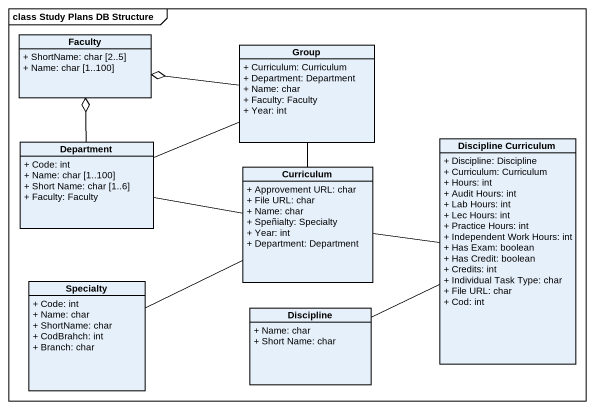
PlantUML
@startuml
mainframe class Study Plans DB Structure
hide circle
hide empty members
skinparam classAttributeIconSize 0
class Faculty {
  + ShortName: char [2..5]
  + Name: char [1..100]
}
class "Group" as Group_ {
  + Curriculum: Curriculum
  + Department: Department
  + Name: char
  + Faculty: Faculty
  + Year: int
}
class Department {
  + Code: int
  + Name: char [1..100]
  + Short Name: char [1..6]
  + Faculty: Faculty
}
class "Discipline Curriculum" as Discipline_Curriculum {
  + Discipline: Discipline
  + Curriculum: Curriculum
  + Hours: int
  + Audit Hours: int
  + Lab Hours: int
  + Lec Hours: int
  + Practice Hours: int
  + Independent Work Hours: int
  + Has Exam: boolean
  + Has Credit: boolean
  + Credits: int
  + Individual Task Type: char
  + File URL: char
  + Cod: int
}
class Curriculum {
  + Approvement URL: char
  + File URL: char
  + Name: char
  + Speñialty: Specialty
  + Year: int
  + Department: Department
}
class Specialty {
  + Code: int
  + Name: char
  + ShortName: char
  + CodBrahch: int
  + Branch: char
}
class Discipline {
  + Name: char
  + Short Name: char
}
Group_ -left-o Faculty
Department -up-o Faculty
Department -right- Group_
Department -right- Curriculum
Discipline_Curriculum -left- Curriculum
Discipline_Curriculum -left- Discipline
Curriculum -up- Group_
Specialty -right- Curriculum
@enduml
